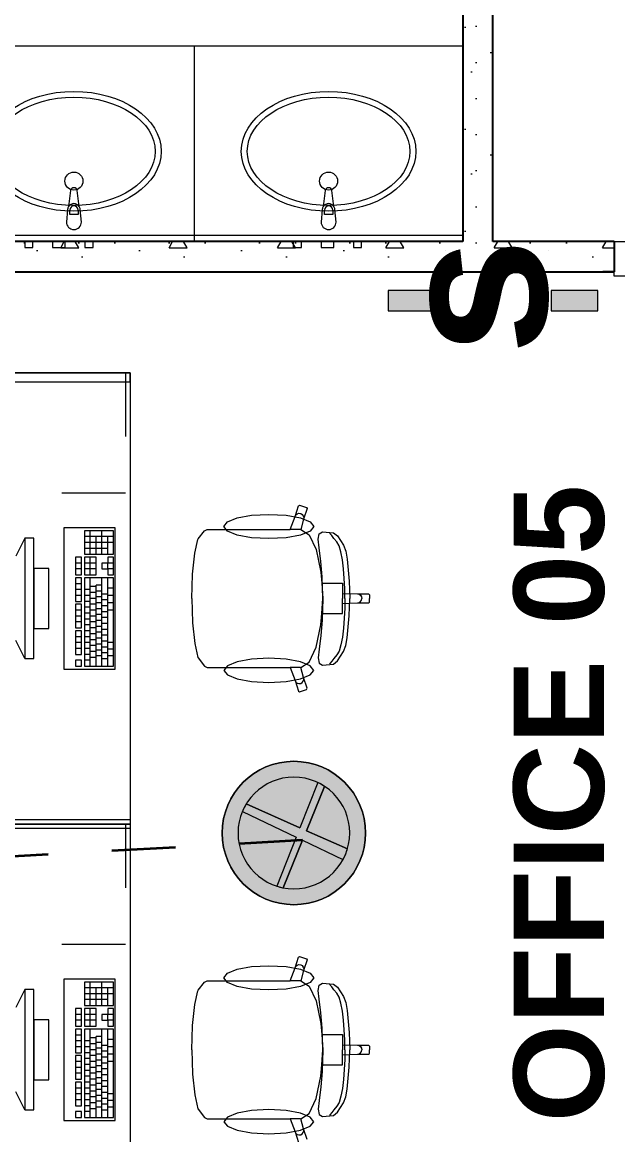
# Model space of a CAD drawing. Header units: millimetres. Extents: x -100675 to 28000, y -21133 to 42228.
# Drawn here: x -73387 to -71409, y 2976 to 6674 of the extents above; entities that cross this region are included whole.
import ezdxf

# ---------------------------------------------------------------- set-up
doc = ezdxf.new("R2010")
doc.units = ezdxf.units.MM
doc.header["$MEASUREMENT"] = 0
doc.linetypes.add('Dashed', pattern=[423.333333, 211.666667, -211.666667])
doc.linetypes.add('Wipeout_Contour', pattern=[1000, 0, -1000])
for name, color, linetype, lineweight in [('New_2D Drafting - General_Pen_No__2', 8, 'Continuous', 15), ('New_ARCHICAD Doors_Pen_No__47', 7, 'Continuous', 25), ('New_Interior - Furniture _Pen_No__75', 6, 'Continuous', 20), ('New_Structural - Bearing_Pen_No__21', 7, 'Continuous', 35), ('New_Structural - Bearing_Pen_No__47', 7, 'Continuous', 25)]:
    doc.layers.add(name, color=color, linetype=linetype, lineweight=lineweight)
for name, color, linetype, lineweight, true_color in [('New_2D Drafting - General_Pen_No__82', 7, 'Continuous', 20, 0xaaaaaa), ('New_Annotation - Text_Pen_No__86', 7, 'Continuous', 20, 0x5555ff), ('New_ARCHICAD Doors_Pen_No__23', 7, 'Continuous', 20, 0xff6600), ('New_ARCHICAD Doors_Pen_No__3', 7, 'Continuous', 18, 0xff6600), ('New_Interior - Furniture _Pen_No__4', 7, 'Continuous', 20, 0x029e21), ('New_Structural - Bearing_Pen_No__169', 7, 'Continuous', 13, 0x68b353), ('New_Structural - Bearing_Pen_No__61', 7, 'Continuous', 20, 0x6a6a6a), ('New_Structural - Bearing_Pen_No__89', 7, 'Continuous', 20, 0x71cebe)]:
    doc.layers.add(name, color=color, linetype=linetype, lineweight=lineweight, true_color=true_color)
for name, color, linetype in [('New_ARCHICAD Doors', 7, 'Continuous'), ('New_Interior - Furniture', 7, 'Continuous'), ('New_Structural - Bearing', 7, 'Continuous')]:
    doc.layers.add(name, color=color, linetype=linetype)
doc.styles.add('GENERATED_STYLE_2', font='arial.ttf')
pattern_1 = [(0, (0, 0), (0, 623.5383), [60, -300]), (0, (180, 311.8), (0, 623.5383), [60, -300]), (60, (0, 0), (-540, 311.769), [60, -300]), (60, (360, 0), (-540, 311.769), [60, -300]), (120, (60, 0), (540, 311.769), [60, -300]), (120, (420, 0), (540, 311.769), [60, -300]), (0, (0, 60), (0, 120), [0, -120, 0, -180]), (45, (60, 60), (-84.85282, 84.85282), [0, -90, 0, -150])]

# ---------------------------------------------------------------- blocks, each defined once
blk = doc.blocks.new('Slab_5', base_point=(-72485, 4217.2))
at = {"layer": 'New_Structural - Bearing_Pen_No__89', "color": 123, "linetype": 'Continuous', "lineweight": 20, "true_color": 0x71cebe, "flags": 128}
for points in [[(-72485, 4217.2, -1), (-72485, 3740.8, -1)], [(-72485, 4164.6, 1), (-72485, 3793.5, 1)]]:
    blk.add_lwpolyline(points, format="xyb", close=True, dxfattribs=at)
blk = doc.blocks.new('Wall_19', base_point=(-71923.7, 10444.5))
at = {"color": 254, "linetype": 'Wipeout_Contour', "lineweight": 0, "ltscale": 288748.215437}
blk.add_wipeout([(-71923.7, 5944.5), (-71823.7, 5944.5), (-71823.7, 7412.8), (-71923.7, 7412.8)], dxfattribs=at).dxf.layer = 'New_Structural - Bearing'
at = {"layer": 'New_Structural - Bearing_Pen_No__169', "linetype": 'Continuous', "lineweight": 13, "true_color": 0x68b353}
h = blk.add_hatch(dxfattribs=at)
h.set_pattern_fill('Structural_Concrete', color=85, style=0, pattern_type=2)
h.set_pattern_definition(pattern_1)
h.paths.add_polyline_path([(-71923.7, 5944.5), (-71823.7, 5944.5), (-71823.7, 7412.8), (-71923.7, 7412.8)])
at = {"layer": 'New_Structural - Bearing_Pen_No__47', "color": 7, "linetype": 'Continuous', "lineweight": 25, "flags": 128}
for points in [[(-71923.7, 7412.8), (-71923.7, 5944.5)], [(-71823.7, 5944.5), (-71823.7, 7412.8)]]:
    blk.add_lwpolyline(points, dxfattribs=at)
blk = doc.blocks.new('Door 24')
at = {"layer": 'New_ARCHICAD Doors_Pen_No__23', "color": 30, "linetype": 'Continuous', "lineweight": 20, "true_color": 0xff6600}
for p, q in [((-410, 0), (-450, 0)), ((-450, 0), (-450, -115)), ((-410, -115), (-410, 0)), ((450, 0), (410, 0)), ((410, 0), (410, -115)), ((450, -115), (450, 0)), ((-450, -115), (-410, -115)), ((410, -115), (450, -115))]:
    blk.add_line(p, q, dxfattribs=at)
at = {"layer": 'New_ARCHICAD Doors_Pen_No__3', "color": 30, "linetype": 'Continuous', "lineweight": 18, "true_color": 0xff6600}
blk.add_line((410, 0), (410, 820), dxfattribs=at)
blk.add_arc((410, 0), 820, 90, 180, dxfattribs=at)
at = {"layer": 'New_ARCHICAD Doors_Pen_No__47', "color": 7, "linetype": 'Continuous', "lineweight": 25}
for p, q in [((-450, -15), (-487, -15)), ((-450, -15), (-487, -15)), ((-450, -115), (-450, -15)), ((-450, -115), (-450, -15)), ((450, -115), (450, -15)), ((450, -115), (450, -15)), ((450, -15), (487, -15)), ((450, -15), (487, -15)), ((-450, -115), (-487, -115)), ((-450, -115), (-487, -115)), ((450, -115), (487, -115)), ((450, -115), (487, -115))]:
    blk.add_line(p, q, dxfattribs=at)
blk = doc.blocks.new('Wall_45', base_point=(-70265.8, 5944.5))
at = {"color": 254, "linetype": 'Wipeout_Contour', "lineweight": 0, "ltscale": 291031.445859}
blk.add_wipeout([(-73615.8, 5844.5), (-71421.5, 5844.5), (-71421.5, 5944.5), (-73615.8, 5944.5)], dxfattribs=at).dxf.layer = 'New_Structural - Bearing'
at = {"layer": 'New_Structural - Bearing_Pen_No__169', "linetype": 'Continuous', "lineweight": 13, "true_color": 0x68b353}
h = blk.add_hatch(dxfattribs=at)
h.set_pattern_fill('Structural_Concrete', color=85, style=0, pattern_type=2)
h.set_pattern_definition(pattern_1)
h.paths.add_polyline_path([(-73615.8, 5844.5), (-71421.5, 5844.5), (-71421.5, 5944.5), (-73615.8, 5944.5)])
at = {"layer": 'New_Structural - Bearing_Pen_No__47', "color": 7, "linetype": 'Continuous', "lineweight": 25}
for p, q in [((-71421.5, 5944.5), (-71458.5, 5944.5)), ((-71421.5, 5944.5), (-71421.5, 5844.5)), ((-71421.5, 5844.5), (-71458.5, 5844.5))]:
    blk.add_line(p, q, dxfattribs=at)
at = {"layer": 'New_Structural - Bearing_Pen_No__47', "color": 7, "linetype": 'Continuous', "lineweight": 25, "flags": 128}
for points in [[(-71923.7, 5944.5), (-73615.8, 5944.5)], [(-71421.5, 5944.5), (-71823.7, 5944.5)], [(-75115.8, 5844.5), (-71421.5, 5844.5)]]:
    blk.add_lwpolyline(points, dxfattribs=at)
at = {"layer": 'New_ARCHICAD Doors', "color": 21, "linetype": 'Continuous', "lineweight": 18, "true_color": 0xff9955, "xscale": -1, "zscale": 1000, "rotation": 180}
blk.add_blockref('Door 24', (-70971.5, 5829.5), dxfattribs=at)
blk = doc.blocks.new('Office Layout Linear 24')
at = {"layer": 'New_Interior - Furniture _Pen_No__4', "color": 104, "linetype": 'Continuous', "lineweight": 20, "true_color": 0x029e21}
for p, q in [((3000, -600), (3000, 600)), ((1485, -600), (1485, -15)), ((1515, -15), (1515, -600)), ((2970, -15), (2970, -600)), ((550, -250), (610, -220)), ((950, -250), (890, -220)), ((2050, -250), (2110, -220)), ((2450, -250), (2390, -220)), ((950, -250), (550, -250)), ((550, -250), (550, -280)), ((950, -280), (950, -250)), ((2450, -250), (2050, -250)), ((2050, -250), (2050, -280)), ((2450, -280), (2450, -250)), ((550, -280), (950, -280)), ((850, -280), (650, -280)), ((650, -280), (650, -330)), ((850, -330), (850, -280)), ((2050, -280), (2450, -280)), ((2350, -280), (2150, -280)), ((2150, -280), (2150, -330)), ((2350, -330), (2350, -280)), ((650, -330), (850, -330)), ((2150, -330), (2350, -330)), ((544.4, -419.1), (524.8, -419.1)), ((524.8, -419.1), (524.8, -438.5)), ((524.8, -438.5), (544.4, -438.5)), ((544.4, -438.5), (544.4, -419.1)), ((642.3, -419.1), (564, -419.1)), ((564, -419.1), (564, -438.5)), ((564, -438.5), (642.3, -438.5)), ((583.5, -438.5), (583.5, -419.1)), ((603.1, -438.5), (603.1, -419.1)), ((622.7, -438.5), (622.7, -419.1)), ((642.3, -438.5), (642.3, -419.1)), ((730.4, -419.1), (652.1, -419.1)), ((652.1, -419.1), (652.1, -438.5)), ((652.1, -438.5), (730.4, -438.5)), ((671.7, -438.5), (671.7, -419.1)), ((691.2, -438.5), (691.2, -419.1)), ((710.8, -438.5), (710.8, -419.1)), ((730.4, -438.5), (730.4, -419.1)), ((818.5, -419.1), (740.2, -419.1)), ((740.2, -419.1), (740.2, -438.5)), ((740.2, -438.5), (818.5, -438.5)), ((759.8, -438.5), (759.8, -419.1)), ((779.4, -438.5), (779.4, -419.1)), ((799, -438.5), (799, -419.1)), ((818.5, -438.5), (818.5, -419.1)), ((887.1, -419.1), (828.3, -419.1)), ((828.3, -419.1), (828.3, -438.5)), ((828.3, -438.5), (887.1, -438.5)), ((847.9, -438.5), (847.9, -419.1)), ((867.5, -438.5), (867.5, -419.1)), ((887.1, -438.5), (887.1, -419.1)), ((2044.4, -419.1), (2024.8, -419.1)), ((2024.8, -419.1), (2024.8, -438.5)), ((2024.8, -438.5), (2044.4, -438.5)), ((2044.4, -438.5), (2044.4, -419.1)), ((2142.3, -419.1), (2064, -419.1)), ((2064, -419.1), (2064, -438.5)), ((2064, -438.5), (2142.3, -438.5)), ((2083.5, -438.5), (2083.5, -419.1)), ((2103.1, -438.5), (2103.1, -419.1)), ((2122.7, -438.5), (2122.7, -419.1)), ((2142.3, -438.5), (2142.3, -419.1)), ((2230.4, -419.1), (2152.1, -419.1)), ((2152.1, -419.1), (2152.1, -438.5)), ((2152.1, -438.5), (2230.4, -438.5)), ((2171.7, -438.5), (2171.7, -419.1)), ((2191.2, -438.5), (2191.2, -419.1)), ((2210.8, -438.5), (2210.8, -419.1)), ((2230.4, -438.5), (2230.4, -419.1)), ((2318.5, -419.1), (2240.2, -419.1)), ((2240.2, -419.1), (2240.2, -438.5)), ((2240.2, -438.5), (2318.5, -438.5)), ((2259.8, -438.5), (2259.8, -419.1)), ((2279.4, -438.5), (2279.4, -419.1)), ((2299, -438.5), (2299, -419.1)), ((2318.5, -438.5), (2318.5, -419.1)), ((2387.1, -419.1), (2328.3, -419.1)), ((2328.3, -419.1), (2328.3, -438.5)), ((2328.3, -438.5), (2387.1, -438.5)), ((2347.9, -438.5), (2347.9, -419.1)), ((2367.5, -438.5), (2367.5, -419.1)), ((2387.1, -438.5), (2387.1, -419.1)), ((818.5, -448.2), (524.8, -448.2)), ((524.8, -448.2), (524.8, -545.2)), ((524.8, -467.6), (818.5, -467.6)), ((544.4, -467.6), (544.4, -448.2)), ((554.2, -487), (554.2, -467.6)), ((564, -467.6), (564, -448.2)), ((573.8, -487), (573.8, -467.6)), ((583.5, -467.6), (583.5, -448.2)), ((593.3, -487), (593.3, -467.6)), ((603.1, -467.6), (603.1, -448.2)), ((612.9, -487), (612.9, -467.6)), ((622.7, -467.6), (622.7, -448.2)), ((632.5, -487), (632.5, -467.6)), ((642.3, -467.6), (642.3, -448.2)), ((652.1, -487), (652.1, -467.6)), ((661.9, -467.6), (661.9, -448.2)), ((671.7, -487), (671.7, -467.6)), ((681.5, -467.6), (681.5, -448.2)), ((691.2, -487), (691.2, -467.6)), ((701, -467.6), (701, -448.2)), ((710.8, -487), (710.8, -467.6)), ((720.6, -467.6), (720.6, -448.2)), ((730.4, -487), (730.4, -467.6)), ((740.2, -467.6), (740.2, -448.2)), ((750, -487), (750, -467.6)), ((759.8, -467.6), (759.8, -448.2)), ((769.6, -487), (769.6, -467.6)), ((779.4, -467.6), (779.4, -448.2)), ((789.2, -487), (789.2, -467.6)), ((818.5, -545.2), (818.5, -448.2)), ((887.1, -448.2), (828.3, -448.2)), ((828.3, -448.2), (828.3, -487)), ((828.3, -467.6), (887.1, -467.6)), ((847.9, -487), (847.9, -448.2)), ((867.5, -487), (867.5, -448.2)), ((887.1, -487), (887.1, -448.2)), ((975.2, -448.2), (896.9, -448.2)), ((896.9, -448.2), (896.9, -545.2)), ((896.9, -467.6), (975.2, -467.6)), ((916.5, -525.8), (916.5, -448.2)), ((936, -545.2), (936, -448.2)), ((955.6, -545.2), (955.6, -448.2)), ((975.2, -545.2), (975.2, -448.2)), ((2318.5, -448.2), (2024.8, -448.2)), ((2024.8, -448.2), (2024.8, -545.2)), ((2024.8, -467.6), (2318.5, -467.6)), ((2044.4, -467.6), (2044.4, -448.2)), ((2054.2, -487), (2054.2, -467.6)), ((2064, -467.6), (2064, -448.2)), ((2073.8, -487), (2073.8, -467.6)), ((2083.5, -467.6), (2083.5, -448.2)), ((2093.3, -487), (2093.3, -467.6)), ((2103.1, -467.6), (2103.1, -448.2)), ((2112.9, -487), (2112.9, -467.6)), ((2122.7, -467.6), (2122.7, -448.2)), ((2132.5, -487), (2132.5, -467.6)), ((2142.3, -467.6), (2142.3, -448.2)), ((2152.1, -487), (2152.1, -467.6)), ((2161.9, -467.6), (2161.9, -448.2)), ((2171.7, -487), (2171.7, -467.6)), ((2181.5, -467.6), (2181.5, -448.2)), ((2191.2, -487), (2191.2, -467.6)), ((2201, -467.6), (2201, -448.2)), ((2210.8, -487), (2210.8, -467.6)), ((2220.6, -467.6), (2220.6, -448.2)), ((2230.4, -487), (2230.4, -467.6)), ((2240.2, -467.6), (2240.2, -448.2)), ((2250, -487), (2250, -467.6)), ((2259.8, -467.6), (2259.8, -448.2)), ((2269.6, -487), (2269.6, -467.6)), ((2279.4, -467.6), (2279.4, -448.2)), ((2289.2, -487), (2289.2, -467.6)), ((2318.5, -545.2), (2318.5, -448.2)), ((2387.1, -448.2), (2328.3, -448.2)), ((2328.3, -448.2), (2328.3, -487)), ((2328.3, -467.6), (2387.1, -467.6)), ((2347.9, -487), (2347.9, -448.2)), ((2367.5, -487), (2367.5, -448.2)), ((2387.1, -487), (2387.1, -448.2)), ((2475.2, -448.2), (2396.9, -448.2)), ((2396.9, -448.2), (2396.9, -545.2)), ((2396.9, -467.6), (2475.2, -467.6)), ((2416.5, -525.8), (2416.5, -448.2)), ((2436, -545.2), (2436, -448.2)), ((2455.6, -545.2), (2455.6, -448.2)), ((2475.2, -545.2), (2475.2, -448.2)), ((524.8, -487), (794.1, -487)), ((524.8, -506.4), (818.5, -506.4)), ((549.3, -525.8), (549.3, -506.4)), ((559.1, -506.4), (559.1, -487)), ((568.9, -525.8), (568.9, -506.4)), ((578.6, -506.4), (578.6, -487)), ((588.4, -525.8), (588.4, -506.4)), ((598.2, -506.4), (598.2, -487)), ((608, -525.8), (608, -506.4)), ((617.8, -506.4), (617.8, -487)), ((627.6, -525.8), (627.6, -506.4)), ((637.4, -506.4), (637.4, -487)), ((647.2, -525.8), (647.2, -506.4)), ((657, -506.4), (657, -487)), ((666.8, -525.8), (666.8, -506.4)), ((676.6, -506.4), (676.6, -487)), ((686.4, -525.8), (686.4, -506.4)), ((696.1, -506.4), (696.1, -487)), ((705.9, -525.8), (705.9, -506.4)), ((715.7, -506.4), (715.7, -487)), ((725.5, -525.8), (725.5, -506.4)), ((735.3, -506.4), (735.3, -487)), ((745.1, -525.8), (745.1, -506.4)), ((754.9, -506.4), (754.9, -487)), ((764.7, -525.8), (764.7, -506.4)), ((774.5, -506.4), (774.5, -487)), ((794.1, -506.4), (794.1, -487)), ((828.3, -487), (887.1, -487)), ((867.5, -506.4), (847.9, -506.4)), ((847.9, -506.4), (847.9, -525.8)), ((867.5, -525.8), (867.5, -506.4)), ((896.9, -487), (955.6, -487)), ((896.9, -506.4), (975.2, -506.4)), ((2024.8, -487), (2294.1, -487)), ((2024.8, -506.4), (2318.5, -506.4)), ((2049.3, -525.8), (2049.3, -506.4)), ((2059.1, -506.4), (2059.1, -487)), ((2068.9, -525.8), (2068.9, -506.4)), ((2078.6, -506.4), (2078.6, -487)), ((2088.4, -525.8), (2088.4, -506.4)), ((2098.2, -506.4), (2098.2, -487)), ((2108, -525.8), (2108, -506.4)), ((2117.8, -506.4), (2117.8, -487)), ((2127.6, -525.8), (2127.6, -506.4)), ((2137.4, -506.4), (2137.4, -487)), ((2147.2, -525.8), (2147.2, -506.4)), ((2157, -506.4), (2157, -487)), ((2166.8, -525.8), (2166.8, -506.4)), ((2176.6, -506.4), (2176.6, -487)), ((2186.4, -525.8), (2186.4, -506.4)), ((2196.1, -506.4), (2196.1, -487)), ((2205.9, -525.8), (2205.9, -506.4)), ((2215.7, -506.4), (2215.7, -487)), ((2225.5, -525.8), (2225.5, -506.4)), ((2235.3, -506.4), (2235.3, -487)), ((2245.1, -525.8), (2245.1, -506.4)), ((2254.9, -506.4), (2254.9, -487)), ((2264.7, -525.8), (2264.7, -506.4)), ((2274.5, -506.4), (2274.5, -487)), ((2294.1, -506.4), (2294.1, -487)), ((2328.3, -487), (2387.1, -487)), ((2367.5, -506.4), (2347.9, -506.4)), ((2347.9, -506.4), (2347.9, -525.8)), ((2367.5, -525.8), (2367.5, -506.4)), ((2396.9, -487), (2455.6, -487)), ((2396.9, -506.4), (2475.2, -506.4)), ((524.8, -525.8), (818.5, -525.8)), ((524.8, -545.2), (818.5, -545.2)), ((559.1, -545.2), (559.1, -525.8)), ((581.1, -545.2), (581.1, -525.8)), ((603.1, -545.2), (603.1, -525.8)), ((710.8, -545.2), (710.8, -525.8)), ((735.3, -545.2), (735.3, -525.8)), ((759.8, -545.2), (759.8, -525.8)), ((784.3, -545.2), (784.3, -525.8)), ((847.9, -525.8), (828.3, -525.8)), ((828.3, -525.8), (828.3, -545.2)), ((828.3, -545.2), (887.1, -545.2)), ((847.9, -545.2), (847.9, -525.8)), ((847.9, -525.8), (867.5, -525.8)), ((887.1, -525.8), (867.5, -525.8)), ((867.5, -545.2), (867.5, -525.8)), ((887.1, -545.2), (887.1, -525.8)), ((896.9, -525.8), (955.6, -525.8)), ((896.9, -545.2), (975.2, -545.2)), ((2024.8, -525.8), (2318.5, -525.8)), ((2024.8, -545.2), (2318.5, -545.2)), ((2059.1, -545.2), (2059.1, -525.8)), ((2081.1, -545.2), (2081.1, -525.8)), ((2103.1, -545.2), (2103.1, -525.8)), ((2210.8, -545.2), (2210.8, -525.8)), ((2235.3, -545.2), (2235.3, -525.8)), ((2259.8, -545.2), (2259.8, -525.8)), ((2284.3, -545.2), (2284.3, -525.8)), ((2347.9, -525.8), (2328.3, -525.8)), ((2328.3, -525.8), (2328.3, -545.2)), ((2328.3, -545.2), (2387.1, -545.2)), ((2347.9, -545.2), (2347.9, -525.8)), ((2347.9, -525.8), (2367.5, -525.8)), ((2387.1, -525.8), (2367.5, -525.8)), ((2367.5, -545.2), (2367.5, -525.8)), ((2387.1, -545.2), (2387.1, -525.8)), ((2396.9, -525.8), (2455.6, -525.8)), ((2396.9, -545.2), (2475.2, -545.2)), ((1515, -600), (1485, -600)), ((2970, -600), (3000, -600)), ((668.9, -807.6), (600.1, -814.7)), ((670, -807.5), (668.9, -807.6)), ((750, -805), (670, -807.5)), ((750, -805), (830, -807.5)), ((830, -807.5), (831.1, -807.6)), ((831.1, -807.6), (899.9, -814.7)), ((2168.9, -807.6), (2100.1, -814.7)), ((2170, -807.5), (2168.9, -807.6)), ((2250, -805), (2170, -807.5)), ((2250, -805), (2330, -807.5)), ((2330, -807.5), (2331.1, -807.6)), ((2331.1, -807.6), (2399.9, -814.7)), ((525.3, -847.4), (520.7, -856)), ((552.1, -826.3), (525.3, -847.4)), ((554.2, -825.4), (552.1, -826.3)), ((600.1, -814.7), (554.2, -825.4)), ((899.9, -814.7), (945.8, -825.4)), ((945.8, -825.4), (947.9, -826.3)), ((947.9, -826.3), (974.7, -847.4)), ((974.7, -847.4), (979.3, -856)), ((2025.3, -847.4), (2020.7, -856)), ((2052.1, -826.3), (2025.3, -847.4)), ((2054.2, -825.4), (2052.1, -826.3)), ((2100.1, -814.7), (2054.2, -825.4)), ((2399.9, -814.7), (2445.8, -825.4)), ((2445.8, -825.4), (2447.9, -826.3)), ((2447.9, -826.3), (2474.7, -847.4)), ((2474.7, -847.4), (2479.3, -856)), ((520.7, -856), (520.7, -887.1)), ((520.7, -887.1), (520.7, -923.2)), ((979.3, -856), (979.3, -887.1)), ((979.3, -887.1), (979.3, -923.2)), ((2020.7, -856), (2020.7, -887.1)), ((2020.7, -887.1), (2020.7, -923.2)), ((2479.3, -856), (2479.3, -887.1)), ((2479.3, -887.1), (2479.3, -923.2)), ((520.7, -923.2), (520.7, -1132.3)), ((979.3, -923.2), (979.3, -1132.3)), ((2020.7, -923.2), (2020.7, -1132.3)), ((2479.3, -923.2), (2479.3, -1132.3)), ((520.7, -1132.3), (477.4, -1148)), ((520.7, -1166.5), (520.7, -1132.3)), ((979.3, -1166.5), (979.3, -1132.3)), ((979.3, -1132.3), (1022.6, -1148)), ((2020.7, -1132.3), (1977.4, -1148)), ((2020.7, -1166.5), (2020.7, -1132.3)), ((2479.3, -1166.5), (2479.3, -1132.3)), ((2479.3, -1132.3), (2522.6, -1148)), ((477.4, -1148), (441.9, -1159.4)), ((451.3, -1187.8), (486.7, -1176.4)), ((468.6, -1155.4), (467, -1161)), ((467, -1161), (467.7, -1166.8)), ((467.7, -1166.8), (470.5, -1171.9)), ((472.2, -1150.8), (468.6, -1155.4)), ((470.5, -1171.9), (475.2, -1175.5)), ((477.4, -1148), (472.2, -1150.8)), ((475.2, -1175.5), (480.8, -1177.1)), ((480.8, -1177.1), (486.7, -1176.4)), ((486.7, -1176.4), (520.8, -1166.7)), ((520.7, -1166.5), (520.8, -1166.7)), ((520.8, -1166.7), (538.2, -1194.6)), ((979.2, -1166.7), (961.8, -1194.6)), ((979.3, -1166.5), (979.2, -1166.7)), ((1013.3, -1176.4), (979.2, -1166.7)), ((1019.2, -1177.1), (1013.3, -1176.4)), ((1048.7, -1187.8), (1013.3, -1176.4)), ((1024.8, -1175.5), (1019.2, -1177.1)), ((1022.6, -1148), (1027.8, -1150.8)), ((1022.6, -1148), (1058.1, -1159.4)), ((1029.5, -1171.9), (1024.8, -1175.5)), ((1027.8, -1150.8), (1031.4, -1155.4)), ((1032.3, -1166.8), (1029.5, -1171.9)), ((1031.4, -1155.4), (1033, -1161)), ((1033, -1161), (1032.3, -1166.8)), ((1060, -1163.1), (1052.5, -1185.9)), ((1058.1, -1159.4), (1060, -1163.1)), ((1941.9, -1159.4), (1940, -1163.1)), ((1940, -1163.1), (1947.5, -1185.9)), ((1977.4, -1148), (1941.9, -1159.4)), ((1951.3, -1187.8), (1986.7, -1176.4)), ((1968.6, -1155.4), (1967, -1161)), ((1967, -1161), (1967.7, -1166.8)), ((1967.7, -1166.8), (1970.5, -1171.9)), ((1972.2, -1150.8), (1968.6, -1155.4)), ((1970.5, -1171.9), (1975.2, -1175.5)), ((1977.4, -1148), (1972.2, -1150.8)), ((1975.2, -1175.5), (1980.8, -1177.1)), ((1980.8, -1177.1), (1986.7, -1176.4)), ((1986.7, -1176.4), (2020.8, -1166.7)), ((2020.7, -1166.5), (2020.8, -1166.7)), ((2020.8, -1166.7), (2038.2, -1194.6)), ((2479.2, -1166.7), (2461.8, -1194.6)), ((2479.3, -1166.5), (2479.2, -1166.7)), ((2513.3, -1176.4), (2479.2, -1166.7)), ((2519.2, -1177.1), (2513.3, -1176.4)), ((2548.7, -1187.8), (2513.3, -1176.4)), ((2524.8, -1175.5), (2519.2, -1177.1)), ((2522.6, -1148), (2527.8, -1150.8)), ((2522.6, -1148), (2558.1, -1159.4)), ((2529.5, -1171.9), (2524.8, -1175.5)), ((2527.8, -1150.8), (2531.4, -1155.4)), ((2532.3, -1166.8), (2529.5, -1171.9)), ((2531.4, -1155.4), (2533, -1161)), ((2533, -1161), (2532.3, -1166.8)), ((2560, -1163.1), (2552.5, -1185.9)), ((2558.1, -1159.4), (2560, -1163.1)), ((538.2, -1194.6), (587.9, -1218.4)), ((587.9, -1218.4), (662.3, -1234.2)), ((912.1, -1218.4), (837.7, -1234.2)), ((961.8, -1194.6), (912.1, -1218.4)), ((1052.5, -1185.9), (1048.7, -1187.8)), ((1947.5, -1185.9), (1951.3, -1187.8)), ((2038.2, -1194.6), (2087.9, -1218.4)), ((2087.9, -1218.4), (2162.3, -1234.2)), ((2412.1, -1218.4), (2337.7, -1234.2)), ((2461.8, -1194.6), (2412.1, -1218.4)), ((2552.5, -1185.9), (2548.7, -1187.8)), ((535.3, -1228.1), (528.6, -1239.7)), ((528.6, -1239.7), (531.9, -1275.8)), ((552.5, -1225.1), (535.3, -1228.1)), ((581.5, -1227.7), (552.5, -1225.1)), ((626.8, -1233.5), (581.5, -1227.7)), ((677.7, -1238.2), (626.8, -1233.5)), ((662.3, -1234.2), (699.7, -1236.6)), ((750, -1240.5), (677.7, -1238.2)), ((699.7, -1236.6), (750, -1239.8)), ((699.7, -1236.6), (699.7, -1275.3)), ((800.3, -1236.6), (750, -1239.8)), ((750, -1240.5), (822.3, -1238.2)), ((837.7, -1234.2), (800.3, -1236.6)), ((800.3, -1236.6), (800.3, -1275.3)), ((822.3, -1238.2), (873.2, -1233.5)), ((873.2, -1233.5), (918.5, -1227.7)), ((918.5, -1227.7), (947.5, -1225.1)), ((947.5, -1225.1), (964.7, -1228.1)), ((964.7, -1228.1), (971.4, -1239.7)), ((971.4, -1239.7), (968.1, -1275.8)), ((2035.3, -1228.1), (2028.6, -1239.7)), ((2028.6, -1239.7), (2031.9, -1275.8)), ((2052.5, -1225.1), (2035.3, -1228.1)), ((2081.5, -1227.7), (2052.5, -1225.1)), ((2126.8, -1233.5), (2081.5, -1227.7)), ((2177.7, -1238.2), (2126.8, -1233.5)), ((2162.3, -1234.2), (2199.7, -1236.6)), ((2250, -1240.5), (2177.7, -1238.2)), ((2199.7, -1236.6), (2250, -1239.8)), ((2199.7, -1236.6), (2199.7, -1275.3)), ((2300.3, -1236.6), (2250, -1239.8)), ((2250, -1240.5), (2322.3, -1238.2)), ((2337.7, -1234.2), (2300.3, -1236.6)), ((2300.3, -1236.6), (2300.3, -1275.3)), ((2322.3, -1238.2), (2373.2, -1233.5)), ((2373.2, -1233.5), (2418.5, -1227.7)), ((2418.5, -1227.7), (2447.5, -1225.1)), ((2447.5, -1225.1), (2464.7, -1228.1)), ((2464.7, -1228.1), (2471.4, -1239.7)), ((2471.4, -1239.7), (2468.1, -1275.8)), ((535, -1265.2), (531.2, -1262.6)), ((531.9, -1275.8), (542.4, -1289)), ((541.2, -1270.4), (535, -1265.2)), ((550.3, -1276.5), (541.2, -1270.4)), ((542.4, -1289), (573.5, -1309)), ((562, -1286.6), (550.3, -1276.5)), ((575.2, -1294.3), (562, -1286.6)), ((699.7, -1275.3), (699.7, -1305.3)), ((800.3, -1275.3), (800.3, -1305.3)), ((924.8, -1294.3), (938, -1286.6)), ((957.6, -1289), (926.5, -1309)), ((938, -1286.6), (949.7, -1276.5)), ((949.7, -1276.5), (958.8, -1270.4)), ((968.1, -1275.8), (957.6, -1289)), ((958.8, -1270.4), (965, -1265.2)), ((965, -1265.2), (968.8, -1262.6)), ((2035, -1265.2), (2031.2, -1262.6)), ((2031.9, -1275.8), (2042.4, -1289)), ((2041.2, -1270.4), (2035, -1265.2)), ((2050.3, -1276.5), (2041.2, -1270.4)), ((2042.4, -1289), (2073.5, -1309)), ((2062, -1286.6), (2050.3, -1276.5)), ((2075.2, -1294.3), (2062, -1286.6)), ((2199.7, -1275.3), (2199.7, -1305.3)), ((2300.3, -1275.3), (2300.3, -1305.3)), ((2424.8, -1294.3), (2438, -1286.6)), ((2457.6, -1289), (2426.5, -1309)), ((2438, -1286.6), (2449.7, -1276.5)), ((2449.7, -1276.5), (2458.8, -1270.4)), ((2468.1, -1275.8), (2457.6, -1289)), ((2458.8, -1270.4), (2465, -1265.2)), ((2465, -1265.2), (2468.8, -1262.6)), ((573.5, -1309), (593.4, -1316.3)), ((595.5, -1300.5), (575.2, -1294.3)), ((593.4, -1316.3), (619.3, -1321.1)), ((621.5, -1305.5), (595.5, -1300.5)), ((619.3, -1321.1), (692.5, -1328.1)), ((651.5, -1309.2), (621.5, -1305.5)), ((683.9, -1311.7), (651.5, -1309.2)), ((717.3, -1313.2), (683.9, -1311.7)), ((692.5, -1328.1), (750, -1330.2)), ((699.7, -1305.3), (733.1, -1305.3)), ((750, -1313.6), (717.3, -1313.2)), ((733.1, -1305.3), (750, -1305.3)), ((733.1, -1305.3), (734.9, -1355.1)), ((766.9, -1305.3), (750, -1305.3)), ((750, -1313.6), (782.7, -1313.2)), ((807.5, -1328.1), (750, -1330.2)), ((766.9, -1305.3), (765.1, -1355.1)), ((800.3, -1305.3), (766.9, -1305.3)), ((782.7, -1313.2), (816.1, -1311.7)), ((880.7, -1321.1), (807.5, -1328.1)), ((816.1, -1311.7), (848.5, -1309.2)), ((848.5, -1309.2), (878.5, -1305.5)), ((878.5, -1305.5), (904.5, -1300.5)), ((906.6, -1316.3), (880.7, -1321.1)), ((904.5, -1300.5), (924.8, -1294.3)), ((926.5, -1309), (906.6, -1316.3)), ((2073.5, -1309), (2093.4, -1316.3)), ((2095.5, -1300.5), (2075.2, -1294.3)), ((2093.4, -1316.3), (2119.3, -1321.1)), ((2121.5, -1305.5), (2095.5, -1300.5)), ((2119.3, -1321.1), (2192.5, -1328.1)), ((2151.5, -1309.2), (2121.5, -1305.5)), ((2183.9, -1311.7), (2151.5, -1309.2)), ((2217.3, -1313.2), (2183.9, -1311.7)), ((2192.5, -1328.1), (2250, -1330.2)), ((2199.7, -1305.3), (2233.1, -1305.3)), ((2250, -1313.6), (2217.3, -1313.2)), ((2233.1, -1305.3), (2250, -1305.3)), ((2233.1, -1305.3), (2234.9, -1355.1)), ((2266.9, -1305.3), (2250, -1305.3)), ((2250, -1313.6), (2282.7, -1313.2)), ((2307.5, -1328.1), (2250, -1330.2)), ((2266.9, -1305.3), (2265.1, -1355.1)), ((2300.3, -1305.3), (2266.9, -1305.3)), ((2282.7, -1313.2), (2316.1, -1311.7)), ((2380.7, -1321.1), (2307.5, -1328.1)), ((2316.1, -1311.7), (2348.5, -1309.2)), ((2348.5, -1309.2), (2378.5, -1305.5)), ((2378.5, -1305.5), (2404.5, -1300.5)), ((2406.6, -1316.3), (2380.7, -1321.1)), ((2404.5, -1300.5), (2424.8, -1294.3)), ((2426.5, -1309), (2406.6, -1316.3)), ((734.9, -1355.1), (736.1, -1360.8)), ((734.9, -1355.1), (734.9, -1392)), ((736.1, -1360.8), (739.3, -1365.7)), ((739.3, -1365.7), (744.2, -1368.9)), ((760.7, -1365.7), (755.8, -1368.9)), ((763.9, -1360.8), (760.7, -1365.7)), ((765.1, -1355.1), (763.9, -1360.8)), ((765.1, -1355.1), (765.1, -1392)), ((2234.9, -1355.1), (2236.1, -1360.8)), ((2234.9, -1355.1), (2234.9, -1392)), ((2236.1, -1360.8), (2239.3, -1365.7)), ((2239.3, -1365.7), (2244.2, -1368.9)), ((2260.7, -1365.7), (2255.8, -1368.9)), ((2263.9, -1360.8), (2260.7, -1365.7)), ((2265.1, -1355.1), (2263.9, -1360.8)), ((2265.1, -1355.1), (2265.1, -1392)), ((734.9, -1392), (737.9, -1395)), ((737.9, -1395), (750, -1395)), ((744.2, -1368.9), (750, -1370.1)), ((755.8, -1368.9), (750, -1370.1)), ((762.1, -1395), (750, -1395)), ((765.1, -1392), (762.1, -1395)), ((2234.9, -1392), (2237.9, -1395)), ((2237.9, -1395), (2250, -1395)), ((2244.2, -1368.9), (2250, -1370.1)), ((2255.8, -1368.9), (2250, -1370.1)), ((2262.1, -1395), (2250, -1395)), ((2265.1, -1392), (2262.1, -1395))]:
    blk.add_line(p, q, dxfattribs=at)
at = {"layer": 'New_Interior - Furniture _Pen_No__4', "color": 104, "linetype": 'Dashed', "lineweight": 20, "true_color": 0x029e21}
for p, q in [((1100, -585), (1100, 0)), ((2600, -585), (2600, 0)), ((1500, -585), (1100, -585)), ((3000, -585), (2600, -585))]:
    blk.add_line(p, q, dxfattribs=at)
at = {"layer": 'New_Interior - Furniture _Pen_No__4', "color": 104, "linetype": 'Continuous', "lineweight": 20, "true_color": 0x029e21, "flags": 128}
for points in [[(0, 0), (1500, 0), (1500, -600), (0, -600)], [(1500, 0), (3000, 0), (3000, -600), (1500, -600)], [(515, -380), (515, -550), (985, -550), (985, -380)], [(2015, -380), (2015, -550), (2485, -550), (2485, -380)], [(470.7, -1060.9), (473.8, -1118), (482.5, -1166.3), (495.6, -1198.6), (511, -1210), (526.4, -1198.6), (539.5, -1166.3), (548.2, -1118), (551.2, -1060.9), (548.2, -1003.9), (539.5, -955.6), (526.4, -923.3), (511, -911.9), (495.6, -923.3), (482.5, -955.6), (473.8, -1003.9)], [(1029.3, -1060.9), (1026.2, -1118), (1017.5, -1166.3), (1004.4, -1198.6), (989, -1210), (973.6, -1198.6), (960.5, -1166.3), (951.8, -1118), (948.8, -1060.9), (951.8, -1003.9), (960.5, -955.6), (973.6, -923.3), (989, -911.9), (1004.4, -923.3), (1017.5, -955.6), (1026.2, -1003.9)], [(1970.7, -1060.9), (1973.8, -1118), (1982.5, -1166.3), (1995.6, -1198.6), (2011, -1210), (2026.4, -1198.6), (2039.5, -1166.3), (2048.2, -1118), (2051.2, -1060.9), (2048.2, -1003.9), (2039.5, -955.6), (2026.4, -923.3), (2011, -911.9), (1995.6, -923.3), (1982.5, -955.6), (1973.8, -1003.9)], [(2529.3, -1060.9), (2526.2, -1118), (2517.5, -1166.3), (2504.4, -1198.6), (2489, -1210), (2473.6, -1198.6), (2460.5, -1166.3), (2451.8, -1118), (2448.8, -1060.9), (2451.8, -1003.9), (2460.5, -955.6), (2473.6, -923.3), (2489, -911.9), (2504.4, -923.3), (2517.5, -955.6), (2526.2, -1003.9)]]:
    blk.add_lwpolyline(points, close=True, dxfattribs=at)
blk = doc.blocks.new('Basin Cabinet 24_2')
at = {"layer": 'New_Interior - Furniture _Pen_No__75', "color": 6, "linetype": 'Continuous', "lineweight": 20}
for p, q in [((0, 650), (800, 650)), ((0, 0), (0, 650)), ((0, 630), (800, 630)), ((800, 0), (800, 650)), ((386.4, 545.2), (386.4, 560.1)), ((386.4, 560.1), (413.6, 560.1)), ((413.6, 560.1), (413.6, 545.2)), ((0, 0), (800, 0))]:
    blk.add_line(p, q, dxfattribs=at)
at = {"layer": 'New_Interior - Furniture _Pen_No__75', "color": 6, "linetype": 'Continuous', "lineweight": 20, "flags": 128}
for points in [[(336.5, 650), (363.5, 650), (363.5, 670), (336.5, 670)], [(429, 650), (471, 650), (471, 670), (429, 670)], [(536.5, 650), (563.5, 650), (563.5, 670), (536.5, 670)]]:
    blk.add_lwpolyline(points, close=True, dxfattribs=at)
blk.add_lwpolyline([(375, 585), (379, 543, 0.12102), (382.3, 533.5), (388.9, 480.6, 0.882566), (411.1, 480.6), (417.7, 533.5, 0.12102), (421, 543), (425, 585, 1)], format="xyb", close=True, dxfattribs=at)
at = {"layer": 'New_Interior - Furniture _Pen_No__75', "color": 6, "linetype": 'Continuous', "lineweight": 20}
blk.add_circle((400, 448.8), 30, dxfattribs=at)
for centre, radius, start, end in [((400, 544.9), 21.1, 212.771, 327.229), ((400, 545.2), 13.6, 180, 0)]:
    blk.add_arc(centre, radius, start, end, dxfattribs=at)
for major_axis, ratio in [((290, 0), 0.686667), ((270, 0), 0.666667)]:
    blk.add_ellipse((400, 350), major_axis=major_axis, ratio=ratio, dxfattribs=at)
blk = doc.blocks.new('Basin Cabinet 24_3')
at = {"layer": 'New_Interior - Furniture _Pen_No__75', "color": 6, "linetype": 'Continuous', "lineweight": 20}
for p, q in [((0, 650), (892.1, 650)), ((0, 0), (0, 650)), ((0, 630), (892.1, 630)), ((892.1, 0), (892.1, 650)), ((432.4, 545.2), (432.4, 560.1)), ((432.4, 560.1), (459.6, 560.1)), ((459.6, 560.1), (459.6, 545.2)), ((0, 0), (892.1, 0))]:
    blk.add_line(p, q, dxfattribs=at)
at = {"layer": 'New_Interior - Furniture _Pen_No__75', "color": 6, "linetype": 'Continuous', "lineweight": 20, "flags": 128}
for points in [[(336.5, 650), (363.5, 650), (363.5, 670), (336.5, 670)], [(429, 650), (471, 650), (471, 670), (429, 670)], [(536.5, 650), (563.5, 650), (563.5, 670), (536.5, 670)]]:
    blk.add_lwpolyline(points, close=True, dxfattribs=at)
blk.add_lwpolyline([(421, 585), (425, 543, 0.12102), (428.3, 533.5), (434.9, 480.6, 0.882566), (457.1, 480.6), (463.8, 533.5, 0.12102), (467, 543), (471, 585, 1)], format="xyb", close=True, dxfattribs=at)
at = {"layer": 'New_Interior - Furniture _Pen_No__75', "color": 6, "linetype": 'Continuous', "lineweight": 20}
blk.add_circle((446, 448.8), 30, dxfattribs=at)
for centre, radius, start, end in [((446, 544.9), 21.1, 212.771, 327.229), ((446, 545.2), 13.6, 180, 0)]:
    blk.add_arc(centre, radius, start, end, dxfattribs=at)
for major_axis, ratio in [((290, 0), 0.686667), ((270, 0), 0.666667)]:
    blk.add_ellipse((446, 350), major_axis=major_axis, ratio=ratio, dxfattribs=at)

msp = doc.modelspace()

# ---------------------------------------------------------------- hatches: boundary and pattern name
at = {"layer": 'New_2D Drafting - General_Pen_No__82', "linetype": 'Continuous', "lineweight": 20, "true_color": 0xaaaaaa}
for points in [[(-72171.5, 5781.7), (-72171.5, 5714.1), (-72016.9, 5714.1), (-72016.9, 5781.7)], [(-71630.3, 5781.7), (-71630.3, 5714.1), (-71475.6, 5714.1), (-71475.6, 5781.7)], [(-72485, 4217.2, 1), (-72485, 3740.8, 1)], [(-72307.1, 3926.3), (-72442.9, 3986.7), (-72383, 4134, 0.034067), (-72405, 4146.4), (-72464.8, 3996.4), (-72643.3, 4075.8, 0.037873), (-72656.1, 4050.8), (-72477.3, 3965.1), (-72542.2, 3802.5, 0.030742), (-72520.1, 3796.8), (-72455.9, 3954.8), (-72321.9, 3890.6, 0.052198)]]:
    msp.add_hatch(color=253, dxfattribs=at).paths.add_polyline_path(points)

# ---------------------------------------------------------------- linework, layer by layer
at = {"layer": 'New_2D Drafting - General_Pen_No__2', "color": 8, "linetype": 'Continuous', "lineweight": 15, "flags": 128}
for points in [[(-72171.5, 5781.7), (-72171.5, 5714.1), (-72016.9, 5714.1), (-72016.9, 5781.7)], [(-71630.3, 5781.7), (-71630.3, 5714.1), (-71475.6, 5714.1), (-71475.6, 5781.7)]]:
    msp.add_lwpolyline(points, close=True, dxfattribs=at)
for points in [[(-72485, 4217.2, 1), (-72485, 3740.8, 1)], [(-72485, 3793.5, 1), (-72485, 4164.6, 1)], [(-72485, 4164.6, 1), (-72485, 3793.5, 1)], [(-72307.1, 3926.3), (-72442.9, 3986.7), (-72383, 4134, 0.034067), (-72405, 4146.4), (-72464.8, 3996.4), (-72643.3, 4075.8, 0.037873), (-72656.1, 4050.8), (-72477.3, 3965.1), (-72542.2, 3802.5, 0.030742), (-72520.1, 3796.8), (-72455.9, 3954.8), (-72321.9, 3890.6, 0.052198)]]:
    msp.add_lwpolyline(points, format="xyb", close=True, dxfattribs=at)
at = {"layer": 'New_Structural - Bearing_Pen_No__21', "color": 7, "linetype": 'Dashed', "lineweight": 35}
msp.add_line((-72455.9, 3954.8), (-74700.4, 3829.2), dxfattribs=at)
at = {"layer": 'New_Structural - Bearing_Pen_No__61', "color": 251, "linetype": 'Continuous', "lineweight": 20, "true_color": 0x6a6a6a}
for p, q in [((-72405, 4146.4), (-72464.8, 3996.4)), ((-72383, 4134), (-72442.9, 3986.7)), ((-72643.3, 4075.8), (-72464.8, 3996.4)), ((-72656.1, 4050.8), (-72477.3, 3965.1)), ((-72477.3, 3965.1), (-72542.2, 3802.5)), ((-72442.9, 3986.7), (-72307.1, 3926.3)), ((-72455.9, 3954.8), (-72520.1, 3796.8)), ((-72455.9, 3954.8), (-72321.9, 3890.6))]:
    msp.add_line(p, q, dxfattribs=at)

# ---------------------------------------------------------------- block references
at = {"layer": 'New_Structural - Bearing', "color": 7, "lineweight": 25}
msp.add_blockref('Wall_19', (-71923.7, 10444.5), dxfattribs=at)
at = {"layer": 'New_Structural - Bearing', "color": 123, "linetype": 'Continuous', "lineweight": 20, "true_color": 0x71cebe}
msp.add_blockref('Slab_5', (-72485, 4217.2), dxfattribs=at)

# ---------------------------------------------------------------- next in the draw order: block references
at = {"layer": 'New_Structural - Bearing', "color": 7, "lineweight": 25}
msp.add_blockref('Wall_45', (-70265.8, 5944.5), dxfattribs=at)

# ---------------------------------------------------------------- next in the draw order: linework, layer by layer
at = {"layer": 'New_Structural - Bearing_Pen_No__61', "color": 251, "linetype": 'Continuous', "lineweight": 20, "true_color": 0x6a6a6a}
for p, q in [((-72016.9, 5781.7), (-72171.5, 5781.7)), ((-72171.5, 5781.7), (-72171.5, 5714.1)), ((-72016.9, 5714.1), (-72016.9, 5781.7)), ((-71475.6, 5781.7), (-71630.3, 5781.7)), ((-71630.3, 5781.7), (-71630.3, 5714.1)), ((-71475.6, 5714.1), (-71475.6, 5781.7)), ((-72171.5, 5714.1), (-72016.9, 5714.1)), ((-71630.3, 5714.1), (-71475.6, 5714.1))]:
    msp.add_line(p, q, dxfattribs=at)

# ---------------------------------------------------------------- next in the draw order: block references
at = {"layer": 'New_Interior - Furniture', "color": 104, "linetype": 'Continuous', "lineweight": 20, "true_color": 0x029e21, "zscale": 1000}
for name, p, rotation in [('Basin Cabinet 24_2', (-72815.8, 6594.5), 180), ('Basin Cabinet 24_3', (-71923.7, 6594.5), 180), ('Office Layout Linear 24', (-73629.2, 2508.6), 90)]:
    msp.add_blockref(name, p, dxfattribs=dict(at, rotation=rotation))

# ---------------------------------------------------------------- next in the draw order: texts
at = {"layer": 'New_Annotation - Text_Pen_No__86', "color": 173, "linetype": 'Continuous', "lineweight": 20, "true_color": 0x5555ff, "attachment_point": 2, "rotation": 90, "style": 'GENERATED_STYLE_2'}
for s, insert, char_height in [('\\A1;{\\pqc;\\fArial|b1|i0|c0|p34;s}', (-72144.7, 5762), 500), ('\\A1;{\\pqc;\\fArial|b1|i0|c0|p34;OFFICE 05}', (-71755.2, 4077), 300)]:
    msp.add_mtext(s, dxfattribs=dict(at, insert=insert, char_height=char_height))

doc.saveas('drawing.dxf')
